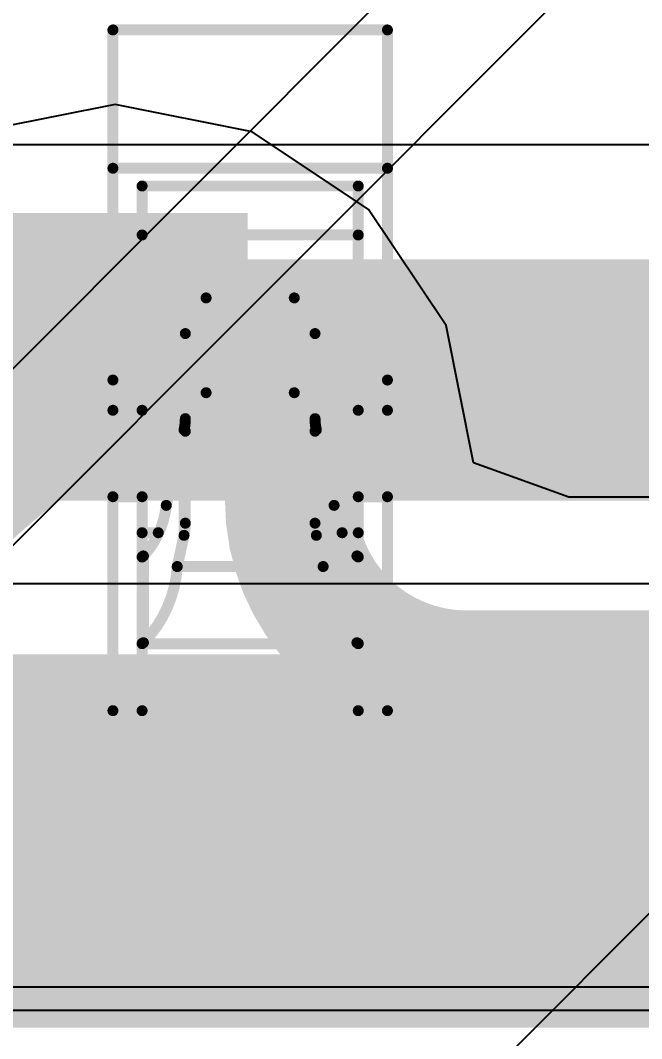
# Model space of a CAD drawing. Header units: inches. Extents: x -6 to 5433, y -4 to 5447.
# Drawn here: x 22.284 to 23.003, y 29.908 to 31.086 of the extents above; entities that cross this region are included whole.
import ezdxf

# ---------------------------------------------------------------- set-up
doc = ezdxf.new("R2010")
doc.units = ezdxf.units.IN
for name, color, linetype in [('Ground', 16, 'Continuous'), ('Mechanical 4', 56, 'Continuous'), ('Power', 76, 'Continuous'), ('Top Layer', 1, 'Continuous'), ('Top Overlay', 2, 'Continuous'), ('Top Solder', 216, 'Continuous')]:
    doc.layers.add(name, color=color, linetype=linetype)
doc.styles.add('Arial', font='', dxfattribs={"height": 0.2})
doc.styles.get('Arial').set_extended_font_data('Arial')

# ---------------------------------------------------------------- blocks, each defined once
blk = doc.blocks.new('TL3340AF160QG_33')
at = {"layer": 'Top Solder'}
blk.add_line((0.7722387399999999, 1.95276216), (-5441.50524092, 5436.595934), dxfattribs=at)
blk = doc.blocks.new('WQFN_30_EP_2_5_4_5__43')
at = {"layer": 'Top Solder'}
for p in [(1.03027734, -1.94596512), (0.6841413799999999, -2.49757184)]:
    blk.add_line(p, (-5421.17972658, -5430.60739378), dxfattribs=at)
blk = doc.blocks.new('QTH_030_01_L_D_A_K_TR_154')
at = {"layer": 'Top Overlay', "style": 'Arial'}
blk.add_text('2', height=0.7619999999999999, dxfattribs=at).set_placement((-7.28977968, -2.0066))

msp = doc.modelspace()

# ---------------------------------------------------------------- linework, layer by layer
at = {"layer": 'Ground'}
for p, q in [((22.39372204, 30.98864516), (22.23515238, 30.95710344)), ((22.5522917, 30.95710344), (22.39372204, 30.98864516)), ((22.6867212, 30.86728142), (22.5522917, 30.95710344)), ((22.77654322, 30.73285192), (22.6867212, 30.86728142)), ((22.80808494, 30.57428479999999), (22.77654322, 30.73285192)), ((22.91853684, 30.53432806), (22.80808494, 30.57428479999999)), ((23.35468278, 30.53432806), (22.91853684, 30.53432806))]:
    msp.add_line(p, q, dxfattribs=at)
for points in [[(22.19052204, 30.57428226, 0.1524, 0.1524, -0.9999999999999999), (22.59692204, 30.57428226, 0.1524, 0.1524, 0)], [(22.59692204, 30.53034788, 0.1524, 0.1524, 0), (22.59692204, 30.57428226, 0.1524, 0.1524, 0)], [(22.80012204, 30.32714788, 0.1524, 0.1524, -0.4142135623730951), (22.59692204, 30.53034788, 0.1524, 0.1524, 0)], [(22.80012204, 30.32714788, 0.1524, 0.1524, 0), (23.1849041, 30.32714788, 0.1524, 0.1524, 0)], [(20.3544043, 29.99694788, 0.1524, 0.1524, 0), (23.57727314, 29.99694788, 0.1524, 0.1524, 0)]]:
    msp.add_lwpolyline(points, format="xyseb", dxfattribs=at)
for points in [[(22.55882204, 30.57428226, 0.0762, 0.0762, 1), (22.63502204, 30.57428226, 0.0762, 0.0762, 1)], [(22.55882204, 30.57428226, 0.0762, 0.0762, 1), (22.63502204, 30.57428226, 0.0762, 0.0762, 1)], [(22.55882204, 30.53034788, 0.0762, 0.0762, 1), (22.63502204, 30.53034788, 0.0762, 0.0762, 1)], [(22.55882204, 30.53034788, 0.0762, 0.0762, 1), (22.63502204, 30.53034788, 0.0762, 0.0762, 1)], [(22.76202204, 30.32714788, 0.0762, 0.0762, 1), (22.83822204, 30.32714788, 0.0762, 0.0762, 1)], [(22.76202204, 30.32714788, 0.0762, 0.0762, 1), (22.83822204, 30.32714788, 0.0762, 0.0762, 1)]]:
    msp.add_lwpolyline(points, format="xyseb", close=True, dxfattribs=at)
at = {"layer": 'Mechanical 4'}
for points in [[(22.3911541, 31.07494674, 0.0127, 0.0127, 0), (22.7086541, 31.07494674, 0.0127, 0.0127, 0)], [(22.3911541, 30.28744514, 0.0127, 0.0127, 0), (22.3911541, 31.07494674, 0.0127, 0.0127, 0)], [(22.7086541, 30.66994628, 0.0127, 0.0127, 0), (22.7086541, 31.07494674, 0.0127, 0.0127, 0)], [(22.3911541, 30.91494452, 0.0127, 0.0127, 0), (22.7086541, 30.91494452, 0.0127, 0.0127, 0)], [(22.42490562, 30.89440862, 0.0127, 0.0127, 0), (22.67490512, 30.89440862, 0.0127, 0.0127, 0)], [(22.42490562, 30.28744514, 0.0127, 0.0127, 0), (22.42490562, 30.89440862, 0.0127, 0.0127, 0)], [(22.67490512, 30.28744514, 0.0127, 0.0127, 0), (22.67490512, 30.89440862, 0.0127, 0.0127, 0)], [(22.42490562, 30.83773868, 0.0127, 0.0127, 0), (22.67490512, 30.83773868, 0.0127, 0.0127, 0)], [(22.47490552, 30.72369522, 0.0127, 0.0127, -0.2473774344944057), (22.4989136, 30.76494482, 0.0127, 0.0127, 0)], [(22.49891614, 30.76494482, 0.0127, 0.0127, 0), (22.6008946, 30.76494482, 0.0127, 0.0127, 0)], [(22.49891614, 30.65528286, 0.0127, 0.0127, 0), (22.49891614, 30.76494482, 0.0127, 0.0127, 0)], [(22.6008946, 30.65528286, 0.0127, 0.0127, 0), (22.6008946, 30.76494482, 0.0127, 0.0127, 0)], [(22.60089714, 30.76494482, 0.0127, 0.0127, -0.2473774344944055), (22.62490522, 30.72369522, 0.0127, 0.0127, 0)], [(22.47490552, 30.50434844, 0.0127, 0.0127, 0), (22.47490552, 30.72369522, 0.0127, 0.0127, 0)], [(22.62490522, 30.50434844, 0.0127, 0.0127, 0), (22.62490522, 30.72369522, 0.0127, 0.0127, 0)], [(22.0736541, 30.66994628, 0.0127, 0.0127, 0), (22.3911541, 30.66994628, 0.0127, 0.0127, 0)], [(22.7086541, 30.66994628, 0.0127, 0.0127, 0), (23.0261541, 30.66994628, 0.0127, 0.0127, 0)], [(22.7086541, 30.28744514, 0.0127, 0.0127, 0), (22.7086541, 30.66994628, 0.0127, 0.0127, 0)], [(22.47490552, 30.61071348, 0.0127, 0.0127, -0.2374800627721871), (22.4989136, 30.6552854, 0.0127, 0.0127, 0)], [(22.49891614, 30.65528286, 0.0127, 0.0127, 0), (22.6008946, 30.65528286, 0.0127, 0.0127, 0)], [(22.60089714, 30.6552854, 0.0127, 0.0127, -0.2374800627721868), (22.62490522, 30.61071348, 0.0127, 0.0127, 0)], [(22.3911541, 30.63494508, 0.0127, 0.0127, 0), (22.42490562, 30.63494508, 0.0127, 0.0127, 0)], [(22.67490512, 30.63494508, 0.0127, 0.0127, 0), (22.7086541, 30.63494508, 0.0127, 0.0127, 0)], [(22.47490552, 30.62525752, 0.0127, 0.0127, -0.05786385222358645), (22.4733866, 30.61223494, 0.0127, 0.0127, 0)], [(22.62642414, 30.61223494, 0.0127, 0.0127, -0.05786385222314867), (22.62490522, 30.62525752, 0.0127, 0.0127, 0)], [(22.4528634, 30.5249453, 0.0127, 0.0127, 0), (22.4733866, 30.61223494, 0.0127, 0.0127, 0)], [(22.4733866, 30.49027684, 0.0127, 0.0127, 0), (22.4733866, 30.61223494, 0.0127, 0.0127, 0)], [(22.62642414, 30.61223494, 0.0127, 0.0127, 0), (22.6469448, 30.5249453, 0.0127, 0.0127, 0)], [(22.62642414, 30.49027684, 0.0127, 0.0127, 0), (22.62642414, 30.61223494, 0.0127, 0.0127, 0)], [(22.3911541, 30.53494528, 0.0127, 0.0127, 0), (22.42490562, 30.53494528, 0.0127, 0.0127, 0)], [(22.67490512, 30.53494528, 0.0127, 0.0127, 0), (22.7086541, 30.53494528, 0.0127, 0.0127, 0)], [(22.45286594, 30.52494784, 0.0127, 0.0127, -0.1625906327552088), (22.42642454, 30.46645418, 0.0127, 0.0127, 0)], [(22.6733862, 30.46645418, 0.0127, 0.0127, -0.1625906327552086), (22.6469448, 30.52494784, 0.0127, 0.0127, 0)], [(22.47490552, 30.50434844, 0.0127, 0.0127, -0.05365793627952005), (22.4733866, 30.49027684, 0.0127, 0.0127, 0)], [(22.62642414, 30.49027684, 0.0127, 0.0127, -0.0536579362795205), (22.62490522, 30.50434844, 0.0127, 0.0127, 0)], [(22.42490562, 30.49328166, 0.0127, 0.0127, 0), (22.443567, 30.49328166, 0.0127, 0.0127, 0)], [(22.65624374, 30.49328166, 0.0127, 0.0127, 0), (22.67490512, 30.49328166, 0.0127, 0.0127, 0)], [(22.46553292, 30.45417836, 0.0127, 0.0127, 0), (22.4733866, 30.49027684, 0.0127, 0.0127, 0)], [(22.62642414, 30.49027684, 0.0127, 0.0127, 0), (22.63427782, 30.45417836, 0.0127, 0.0127, 0)], [(22.42490562, 30.46521466, 0.0127, 0.0127, -0.01102176108581711), (22.42494118, 30.46530102, 0.0127, 0.0127, 0)], [(22.42494118, 30.46530102, 0.0127, 0.0127, -0.0284044061030476), (22.4249869, 30.46538992, 0.0127, 0.0127, 0)], [(22.4249869, 30.46538992, 0.0127, 0.0127, -0.03504147040441317), (22.42505294, 30.46548644, 0.0127, 0.0127, 0)], [(22.42505294, 30.46548644, 0.0127, 0.0127, -0.03231858316793751), (22.425152, 30.46559312, 0.0127, 0.0127, 0)], [(22.425152, 30.46559312, 0.0127, 0.0127, -0.02446223679451831), (22.42528916, 30.4657125, 0.0127, 0.0127, 0)], [(22.4252917, 30.46570996, 0.0127, 0.0127, -0.0137291896242183), (22.4254695, 30.46584458, 0.0127, 0.0127, 0)], [(22.4254695, 30.46584458, 0.0127, 0.0127, -0.008119992783117841), (22.42568032, 30.46598682, 0.0127, 0.0127, 0)], [(22.42567778, 30.46598936, 0.0127, 0.0127, -0.004820635669784643), (22.425914, 30.46613922, 0.0127, 0.0127, 0)], [(22.425914, 30.46613922, 0.0127, 0.0127, 0), (22.42642454, 30.46645418, 0.0127, 0.0127, 0)], [(22.42642454, 30.36607592, 0.0127, 0.0127, 0), (22.42642454, 30.46645418, 0.0127, 0.0127, 0)], [(22.6733862, 30.46645418, 0.0127, 0.0127, 0), (22.6736529, 30.46629416, 0.0127, 0.0127, 0)], [(22.6733862, 30.36607592, 0.0127, 0.0127, 0), (22.6733862, 30.46645418, 0.0127, 0.0127, 0)], [(22.6736529, 30.46629416, 0.0127, 0.0127, 0), (22.67391198, 30.46613414, 0.0127, 0.0127, 0)], [(22.67390944, 30.4661316, 0.0127, 0.0127, -0.006054857889899336), (22.6741482, 30.46598174, 0.0127, 0.0127, 0)], [(22.67415074, 30.46598428, 0.0127, 0.0127, -0.01073696928682248), (22.67435648, 30.46584204, 0.0127, 0.0127, 0)], [(22.67435648, 30.4658395, 0.0127, 0.0127, -0.01856237099958724), (22.67452158, 30.4657125, 0.0127, 0.0127, 0)], [(22.67452158, 30.46571504, 0.0127, 0.0127, -0.02338621056264472), (22.67464604, 30.4655982, 0.0127, 0.0127, 0)], [(22.67464604, 30.46559565999999, 0.0127, 0.0127, -0.05432145122047705), (22.67480606, 30.465395, 0.0127, 0.0127, 0)], [(22.6748086, 30.46539754, 0.0127, 0.0127, -0.02859688060415438), (22.67490766, 30.46521466, 0.0127, 0.0127, 0)], [(22.46553292, 30.4541809, 0.0127, 0.0127, -0.1798939642534223), (22.42642454, 30.36607592, 0.0127, 0.0127, 0)], [(22.46553292, 30.45417836, 0.0127, 0.0127, 0), (22.63427782, 30.45417836, 0.0127, 0.0127, 0)], [(22.6733862, 30.36607592, 0.0127, 0.0127, -0.1798939642534224), (22.63427782, 30.4541809, 0.0127, 0.0127, 0)], [(22.42490562, 30.36514628, 0.0127, 0.0127, -0.01323430962446281), (22.42494118, 30.36521231999999, 0.0127, 0.0127, 0)], [(22.42490562, 30.36494562, 0.0127, 0.0127, 0), (22.67490512, 30.36494562, 0.0127, 0.0127, 0)], [(22.42494118, 30.36521231999999, 0.0127, 0.0127, -0.03268862885863796), (22.4249869, 30.36528089999999, 0.0127, 0.0127, 0)], [(22.4249869, 30.36527582, 0.0127, 0.0127, -0.03744583032642153), (22.42505294, 30.36534948, 0.0127, 0.0127, 0)], [(22.42505294, 30.36534948, 0.0127, 0.0127, -0.03188120473102624), (22.425152, 30.36542822, 0.0127, 0.0127, 0)], [(22.42514946, 30.36543076, 0.0127, 0.0127, -0.02261994771003394), (22.42528916, 30.3655222, 0.0127, 0.0127, 0)], [(22.42528916, 30.36551966, 0.0127, 0.0127, -0.01220889249517683), (22.42546696, 30.36561872, 0.0127, 0.0127, 0)], [(22.42546696, 30.36561872, 0.0127, 0.0127, -0.007070305456678293), (22.42567778, 30.3657254, 0.0127, 0.0127, 0)], [(22.42567778, 30.3657254, 0.0127, 0.0127, 0), (22.425914, 30.3658397, 0.0127, 0.0127, 0)], [(22.425914, 30.3658397, 0.0127, 0.0127, 0), (22.42642454, 30.36607592, 0.0127, 0.0127, 0)], [(22.6733862, 30.36607592, 0.0127, 0.0127, 0), (22.6736529, 30.365954, 0.0127, 0.0127, 0)], [(22.6736529, 30.365954, 0.0127, 0.0127, 0), (22.67391198, 30.36583716, 0.0127, 0.0127, 0)], [(22.67391198, 30.36583716, 0.0127, 0.0127, -0.005205334008710242), (22.67415074, 30.3657254, 0.0127, 0.0127, 0)], [(22.6741482, 30.36572286, 0.0127, 0.0127, -0.00937562234907253), (22.67435394, 30.36561618, 0.0127, 0.0127, 0)], [(22.67435394, 30.36561618, 0.0127, 0.0127, -0.01668702492138255), (22.67452158, 30.36551966, 0.0127, 0.0127, 0)], [(22.67452158, 30.36551966, 0.0127, 0.0127, -0.02199391698774063), (22.67464604, 30.3654333, 0.0127, 0.0127, 0)], [(22.6746435, 30.3654333, 0.0127, 0.0127, -0.02675089171657911), (22.67473748, 30.36535456, 0.0127, 0.0127, 0)], [(22.67474002, 30.36535456, 0.0127, 0.0127, -0.02828763816905785), (22.6748086, 30.36528344, 0.0127, 0.0127, 0)], [(22.6748086, 30.36528344, 0.0127, 0.0127, -0.03260546147913381), (22.67490512, 30.36514628, 0.0127, 0.0127, 0)], [(22.3911541, 30.28744514, 0.0127, 0.0127, 0), (22.7086541, 30.28744514, 0.0127, 0.0127, 0)]]:
    msp.add_lwpolyline(points, format="xyseb", dxfattribs=at)
for points in [[(22.3879791, 31.07494674, 0.00635, 0.00635, 1), (22.3943291, 31.07494674, 0.00635, 0.00635, 1)], [(22.3879791, 31.07494674, 0.00635, 0.00635, 1), (22.3943291, 31.07494674, 0.00635, 0.00635, 1)], [(22.7054791, 31.07494674, 0.00635, 0.00635, 1), (22.7118291, 31.07494674, 0.00635, 0.00635, 1)], [(22.7054791, 31.07494674, 0.00635, 0.00635, 1), (22.7118291, 31.07494674, 0.00635, 0.00635, 1)], [(22.3879791, 30.91494452, 0.00635, 0.00635, 1), (22.3943291, 30.91494452, 0.00635, 0.00635, 1)], [(22.7054791, 30.91494452, 0.00635, 0.00635, 1), (22.7118291, 30.91494452, 0.00635, 0.00635, 1)], [(22.42173062, 30.89440862, 0.00635, 0.00635, 1), (22.42808062, 30.89440862, 0.00635, 0.00635, 1)], [(22.42173062, 30.89440862, 0.00635, 0.00635, 1), (22.42808062, 30.89440862, 0.00635, 0.00635, 1)], [(22.67173012, 30.89440862, 0.00635, 0.00635, 1), (22.67808012, 30.89440862, 0.00635, 0.00635, 1)], [(22.67173012, 30.89440862, 0.00635, 0.00635, 1), (22.67808012, 30.89440862, 0.00635, 0.00635, 1)], [(22.42173062, 30.83773868, 0.00635, 0.00635, 1), (22.42808062, 30.83773868, 0.00635, 0.00635, 1)], [(22.67173012, 30.83773868, 0.00635, 0.00635, 1), (22.67808012, 30.83773868, 0.00635, 0.00635, 1)], [(22.4957386, 30.76494482, 0.00635, 0.00635, 1), (22.5020886, 30.76494482, 0.00635, 0.00635, 1)], [(22.49574114, 30.76494482, 0.00635, 0.00635, 1), (22.50209114, 30.76494482, 0.00635, 0.00635, 1)], [(22.49574114, 30.76494482, 0.00635, 0.00635, 1), (22.50209114, 30.76494482, 0.00635, 0.00635, 1)], [(22.5977196, 30.76494482, 0.00635, 0.00635, 1), (22.6040696, 30.76494482, 0.00635, 0.00635, 1)], [(22.5977196, 30.76494482, 0.00635, 0.00635, 1), (22.6040696, 30.76494482, 0.00635, 0.00635, 1)], [(22.59772214, 30.76494482, 0.00635, 0.00635, 1), (22.60407214, 30.76494482, 0.00635, 0.00635, 1)], [(22.47173052, 30.72369522, 0.00635, 0.00635, 1), (22.47808052, 30.72369522, 0.00635, 0.00635, 1)], [(22.47173052, 30.72369522, 0.00635, 0.00635, 1), (22.47808052, 30.72369522, 0.00635, 0.00635, 1)], [(22.62173022, 30.72369522, 0.00635, 0.00635, 1), (22.62808022, 30.72369522, 0.00635, 0.00635, 1)], [(22.62173022, 30.72369522, 0.00635, 0.00635, 1), (22.62808022, 30.72369522, 0.00635, 0.00635, 1)], [(22.3879791, 30.66994628, 0.00635, 0.00635, 1), (22.3943291, 30.66994628, 0.00635, 0.00635, 1)], [(22.7054791, 30.66994628, 0.00635, 0.00635, 1), (22.7118291, 30.66994628, 0.00635, 0.00635, 1)], [(22.7054791, 30.66994628, 0.00635, 0.00635, 1), (22.7118291, 30.66994628, 0.00635, 0.00635, 1)], [(22.7054791, 30.66994628, 0.00635, 0.00635, 1), (22.7118291, 30.66994628, 0.00635, 0.00635, 1)], [(22.4957386, 30.6552854, 0.00635, 0.00635, 1), (22.5020886, 30.6552854, 0.00635, 0.00635, 1)], [(22.49574114, 30.65528286, 0.00635, 0.00635, 1), (22.50209114, 30.65528286, 0.00635, 0.00635, 1)], [(22.49574114, 30.65528286, 0.00635, 0.00635, 1), (22.50209114, 30.65528286, 0.00635, 0.00635, 1)], [(22.5977196, 30.65528286, 0.00635, 0.00635, 1), (22.6040696, 30.65528286, 0.00635, 0.00635, 1)], [(22.5977196, 30.65528286, 0.00635, 0.00635, 1), (22.6040696, 30.65528286, 0.00635, 0.00635, 1)], [(22.59772214, 30.6552854, 0.00635, 0.00635, 1), (22.60407214, 30.6552854, 0.00635, 0.00635, 1)], [(22.3879791, 30.63494508, 0.00635, 0.00635, 1), (22.3943291, 30.63494508, 0.00635, 0.00635, 1)], [(22.42173062, 30.63494508, 0.00635, 0.00635, 1), (22.42808062, 30.63494508, 0.00635, 0.00635, 1)], [(22.67173012, 30.63494508, 0.00635, 0.00635, 1), (22.67808012, 30.63494508, 0.00635, 0.00635, 1)], [(22.7054791, 30.63494508, 0.00635, 0.00635, 1), (22.7118291, 30.63494508, 0.00635, 0.00635, 1)], [(22.47173052, 30.62525752, 0.00635, 0.00635, 1), (22.47808052, 30.62525752, 0.00635, 0.00635, 1)], [(22.62173022, 30.62525752, 0.00635, 0.00635, 1), (22.62808022, 30.62525752, 0.00635, 0.00635, 1)], [(22.4702116, 30.61223494, 0.00635, 0.00635, 1), (22.4765616, 30.61223494, 0.00635, 0.00635, 1)], [(22.4702116, 30.61223494, 0.00635, 0.00635, 1), (22.4765616, 30.61223494, 0.00635, 0.00635, 1)], [(22.4702116, 30.61223494, 0.00635, 0.00635, 1), (22.4765616, 30.61223494, 0.00635, 0.00635, 1)], [(22.47173052, 30.61071348, 0.00635, 0.00635, 1), (22.47808052, 30.61071348, 0.00635, 0.00635, 1)], [(22.62173022, 30.61071348, 0.00635, 0.00635, 1), (22.62808022, 30.61071348, 0.00635, 0.00635, 1)], [(22.62324914, 30.61223494, 0.00635, 0.00635, 1), (22.62959914, 30.61223494, 0.00635, 0.00635, 1)], [(22.62324914, 30.61223494, 0.00635, 0.00635, 1), (22.62959914, 30.61223494, 0.00635, 0.00635, 1)], [(22.62324914, 30.61223494, 0.00635, 0.00635, 1), (22.62959914, 30.61223494, 0.00635, 0.00635, 1)], [(22.3879791, 30.53494528, 0.00635, 0.00635, 1), (22.3943291, 30.53494528, 0.00635, 0.00635, 1)], [(22.42173062, 30.53494528, 0.00635, 0.00635, 1), (22.42808062, 30.53494528, 0.00635, 0.00635, 1)], [(22.67173012, 30.53494528, 0.00635, 0.00635, 1), (22.67808012, 30.53494528, 0.00635, 0.00635, 1)], [(22.7054791, 30.53494528, 0.00635, 0.00635, 1), (22.7118291, 30.53494528, 0.00635, 0.00635, 1)], [(22.4496884, 30.5249453, 0.00635, 0.00635, 1), (22.4560384, 30.5249453, 0.00635, 0.00635, 1)], [(22.44969094, 30.52494784, 0.00635, 0.00635, 1), (22.45604094, 30.52494784, 0.00635, 0.00635, 1)], [(22.6437698, 30.52494784, 0.00635, 0.00635, 1), (22.6501198, 30.52494784, 0.00635, 0.00635, 1)], [(22.6437698, 30.5249453, 0.00635, 0.00635, 1), (22.6501198, 30.5249453, 0.00635, 0.00635, 1)], [(22.47173052, 30.50434844, 0.00635, 0.00635, 1), (22.47808052, 30.50434844, 0.00635, 0.00635, 1)], [(22.47173052, 30.50434844, 0.00635, 0.00635, 1), (22.47808052, 30.50434844, 0.00635, 0.00635, 1)], [(22.62173022, 30.50434844, 0.00635, 0.00635, 1), (22.62808022, 30.50434844, 0.00635, 0.00635, 1)], [(22.62173022, 30.50434844, 0.00635, 0.00635, 1), (22.62808022, 30.50434844, 0.00635, 0.00635, 1)], [(22.42173062, 30.49328166, 0.00635, 0.00635, 1), (22.42808062, 30.49328166, 0.00635, 0.00635, 1)], [(22.440392, 30.49328166, 0.00635, 0.00635, 1), (22.446742, 30.49328166, 0.00635, 0.00635, 1)], [(22.65306874, 30.49328166, 0.00635, 0.00635, 1), (22.65941874, 30.49328166, 0.00635, 0.00635, 1)], [(22.67173012, 30.49328166, 0.00635, 0.00635, 1), (22.67808012, 30.49328166, 0.00635, 0.00635, 1)], [(22.4702116, 30.49027684, 0.00635, 0.00635, 1), (22.4765616, 30.49027684, 0.00635, 0.00635, 1)], [(22.4702116, 30.49027684, 0.00635, 0.00635, 1), (22.4765616, 30.49027684, 0.00635, 0.00635, 1)], [(22.4702116, 30.49027684, 0.00635, 0.00635, 1), (22.4765616, 30.49027684, 0.00635, 0.00635, 1)], [(22.62324914, 30.49027684, 0.00635, 0.00635, 1), (22.62959914, 30.49027684, 0.00635, 0.00635, 1)], [(22.62324914, 30.49027684, 0.00635, 0.00635, 1), (22.62959914, 30.49027684, 0.00635, 0.00635, 1)], [(22.62324914, 30.49027684, 0.00635, 0.00635, 1), (22.62959914, 30.49027684, 0.00635, 0.00635, 1)], [(22.42173062, 30.46521466, 0.00635, 0.00635, 1), (22.42808062, 30.46521466, 0.00635, 0.00635, 1)], [(22.42176618, 30.46530102, 0.00635, 0.00635, 1), (22.42811618, 30.46530102, 0.00635, 0.00635, 1)], [(22.42176618, 30.46530102, 0.00635, 0.00635, 1), (22.42811618, 30.46530102, 0.00635, 0.00635, 1)], [(22.4218119, 30.46538992, 0.00635, 0.00635, 1), (22.4281619, 30.46538992, 0.00635, 0.00635, 1)], [(22.4218119, 30.46538992, 0.00635, 0.00635, 1), (22.4281619, 30.46538992, 0.00635, 0.00635, 1)], [(22.42187794, 30.46548644, 0.00635, 0.00635, 1), (22.42822794, 30.46548644, 0.00635, 0.00635, 1)], [(22.42187794, 30.46548644, 0.00635, 0.00635, 1), (22.42822794, 30.46548644, 0.00635, 0.00635, 1)], [(22.421977, 30.46559312, 0.00635, 0.00635, 1), (22.428327, 30.46559312, 0.00635, 0.00635, 1)], [(22.421977, 30.46559312, 0.00635, 0.00635, 1), (22.428327, 30.46559312, 0.00635, 0.00635, 1)], [(22.42211416, 30.4657125, 0.00635, 0.00635, 1), (22.42846416, 30.4657125, 0.00635, 0.00635, 1)], [(22.4221167, 30.46570996, 0.00635, 0.00635, 1), (22.4284667, 30.46570996, 0.00635, 0.00635, 1)], [(22.4222945, 30.46584458, 0.00635, 0.00635, 1), (22.4286445, 30.46584458, 0.00635, 0.00635, 1)], [(22.4222945, 30.46584458, 0.00635, 0.00635, 1), (22.4286445, 30.46584458, 0.00635, 0.00635, 1)], [(22.42250278, 30.46598936, 0.00635, 0.00635, 1), (22.42885278, 30.46598936, 0.00635, 0.00635, 1)], [(22.42250532, 30.46598682, 0.00635, 0.00635, 1), (22.42885532, 30.46598682, 0.00635, 0.00635, 1)], [(22.422739, 30.46613922, 0.00635, 0.00635, 1), (22.429089, 30.46613922, 0.00635, 0.00635, 1)], [(22.422739, 30.46613922, 0.00635, 0.00635, 1), (22.429089, 30.46613922, 0.00635, 0.00635, 1)], [(22.42324954, 30.46645418, 0.00635, 0.00635, 1), (22.42959954, 30.46645418, 0.00635, 0.00635, 1)], [(22.42324954, 30.46645418, 0.00635, 0.00635, 1), (22.42959954, 30.46645418, 0.00635, 0.00635, 1)], [(22.42324954, 30.46645418, 0.00635, 0.00635, 1), (22.42959954, 30.46645418, 0.00635, 0.00635, 1)], [(22.6702112, 30.46645418, 0.00635, 0.00635, 1), (22.6765612, 30.46645418, 0.00635, 0.00635, 1)], [(22.6702112, 30.46645418, 0.00635, 0.00635, 1), (22.6765612, 30.46645418, 0.00635, 0.00635, 1)], [(22.6702112, 30.46645418, 0.00635, 0.00635, 1), (22.6765612, 30.46645418, 0.00635, 0.00635, 1)], [(22.6704779, 30.46629416, 0.00635, 0.00635, 1), (22.6768279, 30.46629416, 0.00635, 0.00635, 1)], [(22.6704779, 30.46629416, 0.00635, 0.00635, 1), (22.6768279, 30.46629416, 0.00635, 0.00635, 1)], [(22.67073444, 30.4661316, 0.00635, 0.00635, 1), (22.67708444, 30.4661316, 0.00635, 0.00635, 1)], [(22.67073698, 30.46613414, 0.00635, 0.00635, 1), (22.67708698, 30.46613414, 0.00635, 0.00635, 1)], [(22.6709732, 30.46598174, 0.00635, 0.00635, 1), (22.6773232, 30.46598174, 0.00635, 0.00635, 1)], [(22.67097574, 30.46598428, 0.00635, 0.00635, 1), (22.67732574, 30.46598428, 0.00635, 0.00635, 1)], [(22.67118148, 30.46584204, 0.00635, 0.00635, 1), (22.67753148, 30.46584204, 0.00635, 0.00635, 1)], [(22.67118148, 30.4658395, 0.00635, 0.00635, 1), (22.67753148, 30.4658395, 0.00635, 0.00635, 1)], [(22.67134658, 30.46571504, 0.00635, 0.00635, 1), (22.67769658, 30.46571504, 0.00635, 0.00635, 1)], [(22.67134658, 30.4657125, 0.00635, 0.00635, 1), (22.67769658, 30.4657125, 0.00635, 0.00635, 1)], [(22.67147104, 30.4655982, 0.00635, 0.00635, 1), (22.67782104, 30.4655982, 0.00635, 0.00635, 1)], [(22.67147104, 30.46559565999999, 0.00635, 0.00635, 1), (22.67782104, 30.46559565999999, 0.00635, 0.00635, 1)], [(22.67163106, 30.465395, 0.00635, 0.00635, 1), (22.67798106, 30.465395, 0.00635, 0.00635, 1)], [(22.6716336, 30.46539754, 0.00635, 0.00635, 1), (22.6779836, 30.46539754, 0.00635, 0.00635, 1)], [(22.67173266, 30.46521466, 0.00635, 0.00635, 1), (22.67808266, 30.46521466, 0.00635, 0.00635, 1)], [(22.46235792, 30.4541809, 0.00635, 0.00635, 1), (22.46870792, 30.4541809, 0.00635, 0.00635, 1)], [(22.46235792, 30.45417836, 0.00635, 0.00635, 1), (22.46870792, 30.45417836, 0.00635, 0.00635, 1)], [(22.46235792, 30.45417836, 0.00635, 0.00635, 1), (22.46870792, 30.45417836, 0.00635, 0.00635, 1)], [(22.63110282, 30.4541809, 0.00635, 0.00635, 1), (22.63745282, 30.4541809, 0.00635, 0.00635, 1)], [(22.63110282, 30.45417836, 0.00635, 0.00635, 1), (22.63745282, 30.45417836, 0.00635, 0.00635, 1)], [(22.63110282, 30.45417836, 0.00635, 0.00635, 1), (22.63745282, 30.45417836, 0.00635, 0.00635, 1)], [(22.42173062, 30.36514628, 0.00635, 0.00635, 1), (22.42808062, 30.36514628, 0.00635, 0.00635, 1)], [(22.42173062, 30.36494562, 0.00635, 0.00635, 1), (22.42808062, 30.36494562, 0.00635, 0.00635, 1)], [(22.42176618, 30.36521231999999, 0.00635, 0.00635, 1), (22.42811618, 30.36521231999999, 0.00635, 0.00635, 1)], [(22.42176618, 30.36521231999999, 0.00635, 0.00635, 1), (22.42811618, 30.36521231999999, 0.00635, 0.00635, 1)], [(22.4218119, 30.36528089999999, 0.00635, 0.00635, 1), (22.4281619, 30.36528089999999, 0.00635, 0.00635, 1)], [(22.4218119, 30.36527582, 0.00635, 0.00635, 1), (22.4281619, 30.36527582, 0.00635, 0.00635, 1)], [(22.42187794, 30.36534948, 0.00635, 0.00635, 1), (22.42822794, 30.36534948, 0.00635, 0.00635, 1)], [(22.42187794, 30.36534948, 0.00635, 0.00635, 1), (22.42822794, 30.36534948, 0.00635, 0.00635, 1)], [(22.42197446, 30.36543076, 0.00635, 0.00635, 1), (22.42832446, 30.36543076, 0.00635, 0.00635, 1)], [(22.421977, 30.36542822, 0.00635, 0.00635, 1), (22.428327, 30.36542822, 0.00635, 0.00635, 1)], [(22.42211416, 30.3655222, 0.00635, 0.00635, 1), (22.42846416, 30.3655222, 0.00635, 0.00635, 1)], [(22.42211416, 30.36551966, 0.00635, 0.00635, 1), (22.42846416, 30.36551966, 0.00635, 0.00635, 1)], [(22.42229196, 30.36561872, 0.00635, 0.00635, 1), (22.42864196, 30.36561872, 0.00635, 0.00635, 1)], [(22.42229196, 30.36561872, 0.00635, 0.00635, 1), (22.42864196, 30.36561872, 0.00635, 0.00635, 1)], [(22.42250278, 30.3657254, 0.00635, 0.00635, 1), (22.42885278, 30.3657254, 0.00635, 0.00635, 1)], [(22.42250278, 30.3657254, 0.00635, 0.00635, 1), (22.42885278, 30.3657254, 0.00635, 0.00635, 1)], [(22.422739, 30.3658397, 0.00635, 0.00635, 1), (22.429089, 30.3658397, 0.00635, 0.00635, 1)], [(22.422739, 30.3658397, 0.00635, 0.00635, 1), (22.429089, 30.3658397, 0.00635, 0.00635, 1)], [(22.42324954, 30.36607592, 0.00635, 0.00635, 1), (22.42959954, 30.36607592, 0.00635, 0.00635, 1)], [(22.42324954, 30.36607592, 0.00635, 0.00635, 1), (22.42959954, 30.36607592, 0.00635, 0.00635, 1)], [(22.42324954, 30.36607592, 0.00635, 0.00635, 1), (22.42959954, 30.36607592, 0.00635, 0.00635, 1)], [(22.6702112, 30.36607592, 0.00635, 0.00635, 1), (22.6765612, 30.36607592, 0.00635, 0.00635, 1)], [(22.6702112, 30.36607592, 0.00635, 0.00635, 1), (22.6765612, 30.36607592, 0.00635, 0.00635, 1)], [(22.6702112, 30.36607592, 0.00635, 0.00635, 1), (22.6765612, 30.36607592, 0.00635, 0.00635, 1)], [(22.6704779, 30.365954, 0.00635, 0.00635, 1), (22.6768279, 30.365954, 0.00635, 0.00635, 1)], [(22.6704779, 30.365954, 0.00635, 0.00635, 1), (22.6768279, 30.365954, 0.00635, 0.00635, 1)], [(22.67073698, 30.36583716, 0.00635, 0.00635, 1), (22.67708698, 30.36583716, 0.00635, 0.00635, 1)], [(22.67073698, 30.36583716, 0.00635, 0.00635, 1), (22.67708698, 30.36583716, 0.00635, 0.00635, 1)], [(22.6709732, 30.36572286, 0.00635, 0.00635, 1), (22.6773232, 30.36572286, 0.00635, 0.00635, 1)], [(22.67097574, 30.3657254, 0.00635, 0.00635, 1), (22.67732574, 30.3657254, 0.00635, 0.00635, 1)], [(22.67117894, 30.36561618, 0.00635, 0.00635, 1), (22.67752894, 30.36561618, 0.00635, 0.00635, 1)], [(22.67117894, 30.36561618, 0.00635, 0.00635, 1), (22.67752894, 30.36561618, 0.00635, 0.00635, 1)], [(22.67134658, 30.36551966, 0.00635, 0.00635, 1), (22.67769658, 30.36551966, 0.00635, 0.00635, 1)], [(22.67134658, 30.36551966, 0.00635, 0.00635, 1), (22.67769658, 30.36551966, 0.00635, 0.00635, 1)], [(22.6714685, 30.3654333, 0.00635, 0.00635, 1), (22.6778185, 30.3654333, 0.00635, 0.00635, 1)], [(22.67147104, 30.3654333, 0.00635, 0.00635, 1), (22.67782104, 30.3654333, 0.00635, 0.00635, 1)], [(22.67156248, 30.36535456, 0.00635, 0.00635, 1), (22.67791248, 30.36535456, 0.00635, 0.00635, 1)], [(22.67156502, 30.36535456, 0.00635, 0.00635, 1), (22.67791502, 30.36535456, 0.00635, 0.00635, 1)], [(22.6716336, 30.36528344, 0.00635, 0.00635, 1), (22.6779836, 30.36528344, 0.00635, 0.00635, 1)], [(22.6716336, 30.36528344, 0.00635, 0.00635, 1), (22.6779836, 30.36528344, 0.00635, 0.00635, 1)], [(22.67173012, 30.36514628, 0.00635, 0.00635, 1), (22.67808012, 30.36514628, 0.00635, 0.00635, 1)], [(22.67173012, 30.36494562, 0.00635, 0.00635, 1), (22.67808012, 30.36494562, 0.00635, 0.00635, 1)], [(22.3879791, 30.28744514, 0.00635, 0.00635, 1), (22.3943291, 30.28744514, 0.00635, 0.00635, 1)], [(22.3879791, 30.28744514, 0.00635, 0.00635, 1), (22.3943291, 30.28744514, 0.00635, 0.00635, 1)], [(22.42173062, 30.28744514, 0.00635, 0.00635, 1), (22.42808062, 30.28744514, 0.00635, 0.00635, 1)], [(22.67173012, 30.28744514, 0.00635, 0.00635, 1), (22.67808012, 30.28744514, 0.00635, 0.00635, 1)], [(22.7054791, 30.28744514, 0.00635, 0.00635, 1), (22.7118291, 30.28744514, 0.00635, 0.00635, 1)], [(22.7054791, 30.28744514, 0.00635, 0.00635, 1), (22.7118291, 30.28744514, 0.00635, 0.00635, 1)]]:
    msp.add_lwpolyline(points, format="xyseb", close=True, dxfattribs=at)
at = {"layer": 'Power'}
for p, q in [((26.55660678, 30.4342927), (19.90382354, 30.4342927)), ((20.0003664, 29.96813666), (36.52846136, 29.96813666))]:
    msp.add_line(p, q, dxfattribs=at)
msp.add_lwpolyline([(19.90382354, 30.20121468, 0.2032, 0.2032, 0), (54.36794816, 30.20121468, 0.2032, 0.2032, 0)], format="xyseb", dxfattribs=at)
at = {"layer": 'Top Layer'}
for p, q in [((25.89477168, 30.94187106), (20.55683722, 30.94187106)), ((20.25482614, 29.9408215), (26.1967853, 29.9408215))]:
    msp.add_line(p, q, dxfattribs=at)
for points in [[(20.44420346, 30.66994628, 0.2794, 0.2794, 0), (26.00740798, 30.66994628, 0.2794, 0.2794, 0)], [(20.25482614, 30.21274628, 0.2794, 0.2794, 0), (26.1967853, 30.21274628, 0.2794, 0.2794, 0)]]:
    msp.add_lwpolyline(points, format="xyseb", dxfattribs=at)

# ---------------------------------------------------------------- block references
for name, p, rotation in [('TL3340AF160QG_33', (-3.743799979999999, 5.98786712), 270), ('WQFN_30_EP_2_5_4_5__43', (11.67240744, 16.88571426), 180), ('QTH_030_01_L_D_A_K_TR_154', (15.3105993, 28.85674696), 180)]:
    msp.add_blockref(name, p, dxfattribs=dict(rotation=rotation))

doc.saveas('drawing.dxf')
